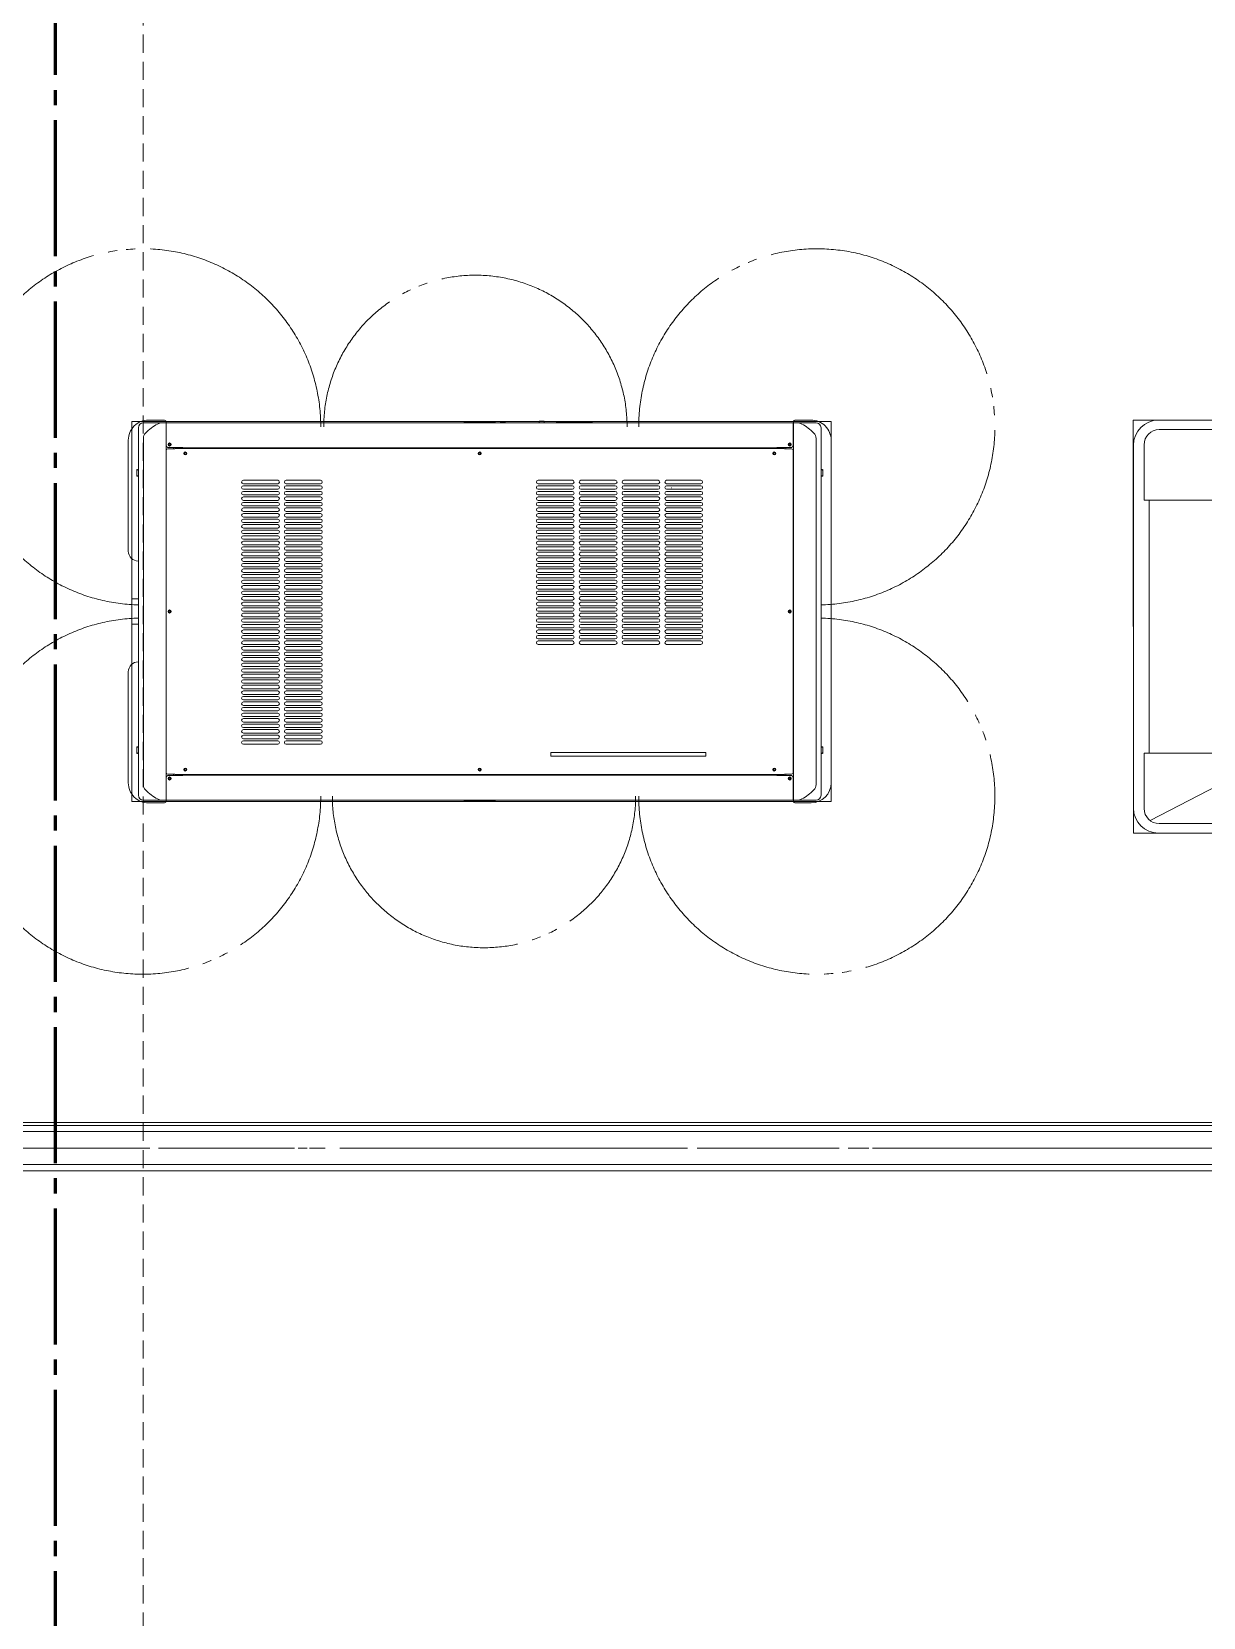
# Model space of a CAD drawing. Units: millimetres at full size, sheet at 1:30. Extents: x -16828 to 149130, y 47892 to 100313.
# Drawn here: x 24139 to 26464, y 51814 to 54962 of the extents above; entities that cross this region are included whole.
import ezdxf

# ---------------------------------------------------------------- set-up
doc = ezdxf.new("R2010")
doc.units = ezdxf.units.MM
doc.header["$LTSCALE"] = 30
for name, pattern in [('CHAIN2', [12, 9, -1, 1, -1]), ('DASHED1', [1.8, 1.2, -0.6]), ('DOUBLE_CHAIN1', [8.8, 5, -1, 0.6, -0.6, 0.6, -1]), ('LONG_DOUBLE_CHAIN', [21.8, 18, -1, 0.6, -0.6, 0.6, -1])]:
    doc.linetypes.add(name, pattern=pattern)
for name, color, linetype, lineweight in [('0-0', 7, 'CHAIN2', 15), ('0-1', 7, 'Continuous', 15), ('2-2_間仕切り芯', 7, 'DOUBLE_CHAIN1', 15), ('2-3_間仕切り', 7, 'Continuous', 15), ('3-0_AIHO08-壁芯', 7, 'CHAIN2', 15), ('3-E_AIHO48-厨房機器既設品', 7, 'Continuous', 15)]:
    doc.layers.add(name, color=color, linetype=linetype, lineweight=lineweight)

msp = doc.modelspace()

# ---------------------------------------------------------------- linework, layer by layer
at = {"layer": '0-0', "color": 1, "lineweight": 60}
msp.add_line((24184.96, 68105.86), (24184.96, 49250.86), dxfattribs=at)
at = {"layer": '0-1', "linetype": 'DASHED1'}
msp.add_line((24359.96, 55225.86), (24359.96, 51225.86), dxfattribs=at)
at = {"layer": '2-2_間仕切り芯'}
msp.add_line((-1120.67, 52745.86), (29227.98, 52745.86), dxfattribs=at)
at = {"layer": '2-3_間仕切り'}
for p, q in [((18554.96, 52790.86), (28214.96, 52790.86)), ((18560.96, 52796.86), (28208.96, 52796.86)), ((18542.46, 52778.36), (28227.46, 52778.36)), ((13539.96, 52713.36), (28292.46, 52713.36)), ((13539.96, 52700.86), (28304.96, 52700.86))]:
    msp.add_line(p, q, dxfattribs=at)
at = {"layer": '3-0_AIHO08-壁芯'}
msp.add_line((28259.96, 52745.86), (-115.04, 52745.86), dxfattribs=at)
at = {"layer": '3-E_AIHO48-厨房機器既設品'}
for p, q in [((24405.28, 54185.36), (24360.28, 54185.36)), ((24370.28, 54190.86), (24400.77, 54190.86)), ((24404.48, 54189.4), (24403.54, 54190.02)), ((24405.28, 54187.9), (24405.28, 54185.36)), ((25145.78, 54187.86), (24405.28, 54187.86)), ((24405.28, 54185.36), (24405.28, 53436.36)), ((24405.78, 54184.86), (24405.28, 54184.86)), ((24405.28, 54184.36), (24405.78, 54184.36)), ((24405.78, 54139.56), (24405.78, 54185.36)), ((25649.78, 54185.36), (24405.78, 54185.36)), ((25052.78, 54186.86), (25002.78, 54186.86)), ((25049.48, 54186.36), (25040.08, 54186.36)), ((25040.08, 54185.36), (25040.08, 54186.36)), ((25049.48, 54185.36), (25049.48, 54186.36)), ((25078.48, 54186.36), (25069.08, 54186.36)), ((25069.08, 54185.36), (25069.08, 54186.36)), ((25078.48, 54185.36), (25078.48, 54186.36)), ((25155.78, 54188.36), (25145.78, 54188.36)), ((25145.78, 54185.36), (25145.78, 54188.36)), ((25155.78, 54185.36), (25155.78, 54188.36)), ((25650.28, 54187.86), (25155.78, 54187.86)), ((25251.28, 54186.36), (25180.28, 54186.36)), ((25180.28, 54186.36), (25180.28, 54185.36)), ((25251.28, 54186.36), (25251.28, 54185.36)), ((25649.78, 54139.56), (25649.78, 54185.36)), ((25649.78, 54184.86), (25650.28, 54184.86)), ((25649.78, 54184.36), (25650.28, 54184.36)), ((25650.28, 54185.36), (25650.28, 54187.9)), ((25650.28, 53436.36), (25650.28, 54185.36)), ((25695.28, 54185.36), (25650.28, 54185.36)), ((25652.02, 54190.02), (25651.08, 54189.4)), ((25685.28, 54190.86), (25654.8, 54190.86)), ((25705.28, 53446.36), (25705.28, 54175.36)), ((26358.16, 53396.07), (27852.41, 54165.65)), ((27835.28, 54190.86), (26375.28, 54190.86)), ((27834.13, 54171.86), (26376.43, 54171.86)), ((24330.28, 53930.86), (24330.28, 54150.86)), ((24360.28, 53467.22), (24360.28, 54154.5)), ((24408.78, 54136.56), (24438.28, 54136.56)), ((24420.28, 54136.56), (24420.28, 54133.76)), ((25632.78, 54134.36), (24422.78, 54134.36)), ((24422.78, 54134.36), (24422.78, 54133.76)), ((24438.28, 54134.36), (24438.28, 54136.56)), ((25617.28, 54135.76), (24438.28, 54135.76)), ((25646.78, 54136.56), (25617.28, 54136.56)), ((25617.28, 54134.36), (25617.28, 54136.56)), ((25632.78, 54134.36), (25632.78, 54133.76)), ((25635.28, 54133.76), (25635.28, 54136.56)), ((25695.28, 54154.5), (25695.28, 53467.22)), ((25725.28, 54150.86), (25725.28, 53470.86)), ((26325.28, 54140.86), (26325.28, 53420.86)), ((26346.43, 54141.86), (26346.43, 54031.86)), ((24405.28, 54119.61), (24405.78, 54119.61)), ((24405.78, 53490.96), (24405.78, 54130.76)), ((24408.78, 54133.76), (24422.78, 54133.76)), ((25646.78, 54133.76), (25632.78, 54133.76)), ((25649.78, 53490.96), (25649.78, 54130.76)), ((25650.28, 54119.61), (25649.78, 54119.61)), ((24350.28, 54093.67), (24347.08, 54092.81)), ((24347.08, 54079.31), (24347.08, 54092.81)), ((24350.28, 54092.17), (24347.08, 54090.83)), ((24350.28, 54079.95), (24347.08, 54081.29)), ((24347.08, 54079.31), (24350.28, 54078.45)), ((24405.28, 54099.61), (24405.78, 54099.61)), ((24626.78, 54071.36), (24558.78, 54071.36)), ((24711.78, 54071.36), (24643.78, 54071.36)), ((25211.78, 54071.36), (25143.78, 54071.36)), ((25296.78, 54071.36), (25228.78, 54071.36)), ((25381.78, 54071.36), (25313.78, 54071.36)), ((25466.78, 54071.36), (25398.78, 54071.36)), ((25650.28, 54099.61), (25649.78, 54099.61)), ((25708.48, 54092.81), (25705.28, 54093.67)), ((25705.28, 54092.17), (25708.48, 54090.83)), ((25705.28, 54079.95), (25708.48, 54081.29)), ((25705.28, 54078.45), (25708.48, 54079.31)), ((25708.48, 54092.81), (25708.48, 54079.31)), ((24558.78, 54064.36), (24626.78, 54064.36)), ((24626.78, 54060.36), (24558.78, 54060.36)), ((24558.78, 54053.36), (24626.78, 54053.36)), ((24626.78, 54049.36), (24558.78, 54049.36)), ((24558.78, 54042.36), (24626.78, 54042.36)), ((24643.78, 54064.36), (24711.78, 54064.36)), ((24711.78, 54060.36), (24643.78, 54060.36)), ((24643.78, 54053.36), (24711.78, 54053.36)), ((24711.78, 54049.36), (24643.78, 54049.36)), ((24643.78, 54042.36), (24711.78, 54042.36)), ((25143.78, 54064.36), (25211.78, 54064.36)), ((25211.78, 54060.36), (25143.78, 54060.36)), ((25143.78, 54053.36), (25211.78, 54053.36)), ((25211.78, 54049.36), (25143.78, 54049.36)), ((25143.78, 54042.36), (25211.78, 54042.36)), ((25228.78, 54064.36), (25296.78, 54064.36)), ((25296.78, 54060.36), (25228.78, 54060.36)), ((25228.78, 54053.36), (25296.78, 54053.36)), ((25296.78, 54049.36), (25228.78, 54049.36)), ((25228.78, 54042.36), (25296.78, 54042.36)), ((25313.78, 54064.36), (25381.78, 54064.36)), ((25381.78, 54060.36), (25313.78, 54060.36)), ((25313.78, 54053.36), (25381.78, 54053.36)), ((25381.78, 54049.36), (25313.78, 54049.36)), ((25313.78, 54042.36), (25381.78, 54042.36)), ((25398.78, 54064.36), (25466.78, 54064.36)), ((25466.78, 54060.36), (25398.78, 54060.36)), ((25398.78, 54053.36), (25466.78, 54053.36)), ((25466.78, 54049.36), (25398.78, 54049.36)), ((25398.78, 54042.36), (25466.78, 54042.36)), ((25408.78, 54056.26), (25408.68, 54056.26)), ((24626.78, 54038.36), (24558.78, 54038.36)), ((24558.78, 54031.36), (24626.78, 54031.36)), ((24626.78, 54027.36), (24558.78, 54027.36)), ((24558.78, 54020.36), (24626.78, 54020.36)), ((24626.78, 54016.36), (24558.78, 54016.36)), ((24558.78, 54009.36), (24626.78, 54009.36)), ((24711.78, 54038.36), (24643.78, 54038.36)), ((24643.78, 54031.36), (24711.78, 54031.36)), ((24711.78, 54027.36), (24643.78, 54027.36)), ((24643.78, 54020.36), (24711.78, 54020.36)), ((24711.78, 54016.36), (24643.78, 54016.36)), ((24643.78, 54009.36), (24711.78, 54009.36)), ((25211.78, 54038.36), (25143.78, 54038.36)), ((25143.78, 54031.36), (25211.78, 54031.36)), ((25211.78, 54027.36), (25143.78, 54027.36)), ((25143.78, 54020.36), (25211.78, 54020.36)), ((25211.78, 54016.36), (25143.78, 54016.36)), ((25143.78, 54009.36), (25211.78, 54009.36)), ((25296.78, 54038.36), (25228.78, 54038.36)), ((25228.78, 54031.36), (25296.78, 54031.36)), ((25296.78, 54027.36), (25228.78, 54027.36)), ((25228.78, 54020.36), (25296.78, 54020.36)), ((25296.78, 54016.36), (25228.78, 54016.36)), ((25228.78, 54009.36), (25296.78, 54009.36)), ((25381.78, 54038.36), (25313.78, 54038.36)), ((25313.78, 54031.36), (25381.78, 54031.36)), ((25381.78, 54027.36), (25313.78, 54027.36)), ((25313.78, 54020.36), (25381.78, 54020.36)), ((25381.78, 54016.36), (25313.78, 54016.36)), ((25313.78, 54009.36), (25381.78, 54009.36)), ((25466.78, 54038.36), (25398.78, 54038.36)), ((25398.78, 54031.36), (25466.78, 54031.36)), ((25466.78, 54027.36), (25398.78, 54027.36)), ((25398.78, 54020.36), (25466.78, 54020.36)), ((25466.78, 54016.36), (25398.78, 54016.36)), ((25398.78, 54009.36), (25466.78, 54009.36)), ((27864.13, 54031.86), (26346.43, 54031.86)), ((26356.43, 54031.86), (26356.43, 53529.86)), ((24626.78, 54005.36), (24558.78, 54005.36)), ((24558.78, 53998.36), (24626.78, 53998.36)), ((24626.78, 53994.36), (24558.78, 53994.36)), ((24558.78, 53987.36), (24626.78, 53987.36)), ((24626.78, 53983.36), (24558.78, 53983.36)), ((24711.78, 54005.36), (24643.78, 54005.36)), ((24643.78, 53998.36), (24711.78, 53998.36)), ((24711.78, 53994.36), (24643.78, 53994.36)), ((24643.78, 53987.36), (24711.78, 53987.36)), ((24711.78, 53983.36), (24643.78, 53983.36)), ((25211.78, 54005.36), (25143.78, 54005.36)), ((25143.78, 53998.36), (25211.78, 53998.36)), ((25211.78, 53994.36), (25143.78, 53994.36)), ((25143.78, 53987.36), (25211.78, 53987.36)), ((25211.78, 53983.36), (25143.78, 53983.36)), ((25296.78, 54005.36), (25228.78, 54005.36)), ((25228.78, 53998.36), (25296.78, 53998.36)), ((25296.78, 53994.36), (25228.78, 53994.36)), ((25228.78, 53987.36), (25296.78, 53987.36)), ((25296.78, 53983.36), (25228.78, 53983.36)), ((25381.78, 54005.36), (25313.78, 54005.36)), ((25313.78, 53998.36), (25381.78, 53998.36)), ((25381.78, 53994.36), (25313.78, 53994.36)), ((25313.78, 53987.36), (25381.78, 53987.36)), ((25381.78, 53983.36), (25313.78, 53983.36)), ((25466.78, 54005.36), (25398.78, 54005.36)), ((25398.78, 53998.36), (25466.78, 53998.36)), ((25466.78, 53994.36), (25398.78, 53994.36)), ((25398.78, 53987.36), (25466.78, 53987.36)), ((25466.78, 53983.36), (25398.78, 53983.36)), ((24558.78, 53976.36), (24626.78, 53976.36)), ((24626.78, 53972.36), (24558.78, 53972.36)), ((24558.78, 53965.36), (24626.78, 53965.36)), ((24626.78, 53961.36), (24558.78, 53961.36)), ((24558.78, 53954.36), (24626.78, 53954.36)), ((24626.78, 53950.36), (24558.78, 53950.36)), ((24643.78, 53976.36), (24711.78, 53976.36)), ((24711.78, 53972.36), (24643.78, 53972.36)), ((24643.78, 53965.36), (24711.78, 53965.36)), ((24711.78, 53961.36), (24643.78, 53961.36)), ((24643.78, 53954.36), (24711.78, 53954.36)), ((24711.78, 53950.36), (24643.78, 53950.36)), ((25143.78, 53976.36), (25211.78, 53976.36)), ((25211.78, 53972.36), (25143.78, 53972.36)), ((25143.78, 53965.36), (25211.78, 53965.36)), ((25211.78, 53961.36), (25143.78, 53961.36)), ((25143.78, 53954.36), (25211.78, 53954.36)), ((25211.78, 53950.36), (25143.78, 53950.36)), ((25228.78, 53976.36), (25296.78, 53976.36)), ((25296.78, 53972.36), (25228.78, 53972.36)), ((25228.78, 53965.36), (25296.78, 53965.36)), ((25296.78, 53961.36), (25228.78, 53961.36)), ((25228.78, 53954.36), (25296.78, 53954.36)), ((25296.78, 53950.36), (25228.78, 53950.36)), ((25313.78, 53976.36), (25381.78, 53976.36)), ((25381.78, 53972.36), (25313.78, 53972.36)), ((25313.78, 53965.36), (25381.78, 53965.36)), ((25381.78, 53961.36), (25313.78, 53961.36)), ((25313.78, 53954.36), (25381.78, 53954.36)), ((25381.78, 53950.36), (25313.78, 53950.36)), ((25398.78, 53976.36), (25466.78, 53976.36)), ((25466.78, 53972.36), (25398.78, 53972.36)), ((25398.78, 53965.36), (25466.78, 53965.36)), ((25466.78, 53961.36), (25398.78, 53961.36)), ((25398.78, 53954.36), (25466.78, 53954.36)), ((25466.78, 53950.36), (25398.78, 53950.36)), ((24558.78, 53943.36), (24626.78, 53943.36)), ((24626.78, 53939.36), (24558.78, 53939.36)), ((24558.78, 53932.36), (24626.78, 53932.36)), ((24626.78, 53928.36), (24558.78, 53928.36)), ((24558.78, 53921.36), (24626.78, 53921.36)), ((24626.78, 53917.36), (24558.78, 53917.36)), ((24643.78, 53943.36), (24711.78, 53943.36)), ((24711.78, 53939.36), (24643.78, 53939.36)), ((24643.78, 53932.36), (24711.78, 53932.36)), ((24711.78, 53928.36), (24643.78, 53928.36)), ((24643.78, 53921.36), (24711.78, 53921.36)), ((24711.78, 53917.36), (24643.78, 53917.36)), ((25143.78, 53943.36), (25211.78, 53943.36)), ((25211.78, 53939.36), (25143.78, 53939.36)), ((25143.78, 53932.36), (25211.78, 53932.36)), ((25211.78, 53928.36), (25143.78, 53928.36)), ((25143.78, 53921.36), (25211.78, 53921.36)), ((25211.78, 53917.36), (25143.78, 53917.36)), ((25228.78, 53943.36), (25296.78, 53943.36)), ((25296.78, 53939.36), (25228.78, 53939.36)), ((25228.78, 53932.36), (25296.78, 53932.36)), ((25296.78, 53928.36), (25228.78, 53928.36)), ((25228.78, 53921.36), (25296.78, 53921.36)), ((25296.78, 53917.36), (25228.78, 53917.36)), ((25313.78, 53943.36), (25381.78, 53943.36)), ((25381.78, 53939.36), (25313.78, 53939.36)), ((25313.78, 53932.36), (25381.78, 53932.36)), ((25381.78, 53928.36), (25313.78, 53928.36)), ((25313.78, 53921.36), (25381.78, 53921.36)), ((25381.78, 53917.36), (25313.78, 53917.36)), ((25398.78, 53943.36), (25466.78, 53943.36)), ((25466.78, 53939.36), (25398.78, 53939.36)), ((25398.78, 53932.36), (25466.78, 53932.36)), ((25466.78, 53928.36), (25398.78, 53928.36)), ((25398.78, 53921.36), (25466.78, 53921.36)), ((25466.78, 53917.36), (25398.78, 53917.36)), ((24558.78, 53910.36), (24626.78, 53910.36)), ((24626.78, 53906.36), (24558.78, 53906.36)), ((24558.78, 53899.36), (24626.78, 53899.36)), ((24626.78, 53895.36), (24558.78, 53895.36)), ((24558.78, 53888.36), (24626.78, 53888.36)), ((24626.78, 53884.36), (24558.78, 53884.36)), ((24643.78, 53910.36), (24711.78, 53910.36)), ((24711.78, 53906.36), (24643.78, 53906.36)), ((24643.78, 53899.36), (24711.78, 53899.36)), ((24711.78, 53895.36), (24643.78, 53895.36)), ((24643.78, 53888.36), (24711.78, 53888.36)), ((24711.78, 53884.36), (24643.78, 53884.36)), ((25143.78, 53910.36), (25211.78, 53910.36)), ((25211.78, 53906.36), (25143.78, 53906.36)), ((25143.78, 53899.36), (25211.78, 53899.36)), ((25211.78, 53895.36), (25143.78, 53895.36)), ((25143.78, 53888.36), (25211.78, 53888.36)), ((25211.78, 53884.36), (25143.78, 53884.36)), ((25228.78, 53910.36), (25296.78, 53910.36)), ((25296.78, 53906.36), (25228.78, 53906.36)), ((25228.78, 53899.36), (25296.78, 53899.36)), ((25296.78, 53895.36), (25228.78, 53895.36)), ((25228.78, 53888.36), (25296.78, 53888.36)), ((25296.78, 53884.36), (25228.78, 53884.36)), ((25313.78, 53910.36), (25381.78, 53910.36)), ((25381.78, 53906.36), (25313.78, 53906.36)), ((25313.78, 53899.36), (25381.78, 53899.36)), ((25381.78, 53895.36), (25313.78, 53895.36)), ((25313.78, 53888.36), (25381.78, 53888.36)), ((25381.78, 53884.36), (25313.78, 53884.36)), ((25398.78, 53910.36), (25466.78, 53910.36)), ((25466.78, 53906.36), (25398.78, 53906.36)), ((25398.78, 53899.36), (25466.78, 53899.36)), ((25466.78, 53895.36), (25398.78, 53895.36)), ((25398.78, 53888.36), (25466.78, 53888.36)), ((25466.78, 53884.36), (25398.78, 53884.36)), ((24558.78, 53877.36), (24626.78, 53877.36)), ((24626.78, 53873.36), (24558.78, 53873.36)), ((24558.78, 53866.36), (24626.78, 53866.36)), ((24626.78, 53862.36), (24558.78, 53862.36)), ((24558.78, 53855.36), (24626.78, 53855.36)), ((24626.78, 53851.36), (24558.78, 53851.36)), ((24643.78, 53877.36), (24711.78, 53877.36)), ((24711.78, 53873.36), (24643.78, 53873.36)), ((24643.78, 53866.36), (24711.78, 53866.36)), ((24711.78, 53862.36), (24643.78, 53862.36)), ((24643.78, 53855.36), (24711.78, 53855.36)), ((24711.78, 53851.36), (24643.78, 53851.36)), ((25143.78, 53877.36), (25211.78, 53877.36)), ((25211.78, 53873.36), (25143.78, 53873.36)), ((25143.78, 53866.36), (25211.78, 53866.36)), ((25211.78, 53862.36), (25143.78, 53862.36)), ((25143.78, 53855.36), (25211.78, 53855.36)), ((25211.78, 53851.36), (25143.78, 53851.36)), ((25228.78, 53877.36), (25296.78, 53877.36)), ((25296.78, 53873.36), (25228.78, 53873.36)), ((25228.78, 53866.36), (25296.78, 53866.36)), ((25296.78, 53862.36), (25228.78, 53862.36)), ((25228.78, 53855.36), (25296.78, 53855.36)), ((25296.78, 53851.36), (25228.78, 53851.36)), ((25313.78, 53877.36), (25381.78, 53877.36)), ((25381.78, 53873.36), (25313.78, 53873.36)), ((25313.78, 53866.36), (25381.78, 53866.36)), ((25381.78, 53862.36), (25313.78, 53862.36)), ((25313.78, 53855.36), (25381.78, 53855.36)), ((25381.78, 53851.36), (25313.78, 53851.36)), ((25398.78, 53877.36), (25466.78, 53877.36)), ((25466.78, 53873.36), (25398.78, 53873.36)), ((25398.78, 53866.36), (25466.78, 53866.36)), ((25466.78, 53862.36), (25398.78, 53862.36)), ((25398.78, 53855.36), (25466.78, 53855.36)), ((25466.78, 53851.36), (25398.78, 53851.36)), ((24337.28, 53835.86), (24337.28, 53785.86)), ((24337.28, 53835.86), (24350.28, 53835.86)), ((24558.78, 53844.36), (24626.78, 53844.36)), ((24626.78, 53840.36), (24558.78, 53840.36)), ((24558.78, 53833.36), (24626.78, 53833.36)), ((24626.78, 53829.36), (24558.78, 53829.36)), ((24558.78, 53822.36), (24626.78, 53822.36)), ((24643.78, 53844.36), (24711.78, 53844.36)), ((24711.78, 53840.36), (24643.78, 53840.36)), ((24643.78, 53833.36), (24711.78, 53833.36)), ((24711.78, 53829.36), (24643.78, 53829.36)), ((24643.78, 53822.36), (24711.78, 53822.36)), ((25143.78, 53844.36), (25211.78, 53844.36)), ((25211.78, 53840.36), (25143.78, 53840.36)), ((25143.78, 53833.36), (25211.78, 53833.36)), ((25211.78, 53829.36), (25143.78, 53829.36)), ((25143.78, 53822.36), (25211.78, 53822.36)), ((25228.78, 53844.36), (25296.78, 53844.36)), ((25296.78, 53840.36), (25228.78, 53840.36)), ((25228.78, 53833.36), (25296.78, 53833.36)), ((25296.78, 53829.36), (25228.78, 53829.36)), ((25228.78, 53822.36), (25296.78, 53822.36)), ((25313.78, 53844.36), (25381.78, 53844.36)), ((25381.78, 53840.36), (25313.78, 53840.36)), ((25313.78, 53833.36), (25381.78, 53833.36)), ((25381.78, 53829.36), (25313.78, 53829.36)), ((25313.78, 53822.36), (25381.78, 53822.36)), ((25398.78, 53844.36), (25466.78, 53844.36)), ((25466.78, 53840.36), (25398.78, 53840.36)), ((25398.78, 53833.36), (25466.78, 53833.36)), ((25466.78, 53829.36), (25398.78, 53829.36)), ((25398.78, 53822.36), (25466.78, 53822.36)), ((24626.78, 53818.36), (24558.78, 53818.36)), ((24558.78, 53811.36), (24626.78, 53811.36)), ((24626.78, 53807.36), (24558.78, 53807.36)), ((24558.78, 53800.36), (24626.78, 53800.36)), ((24626.78, 53796.36), (24558.78, 53796.36)), ((24558.78, 53789.36), (24626.78, 53789.36)), ((24711.78, 53818.36), (24643.78, 53818.36)), ((24643.78, 53811.36), (24711.78, 53811.36)), ((24711.78, 53807.36), (24643.78, 53807.36)), ((24643.78, 53800.36), (24711.78, 53800.36)), ((24711.78, 53796.36), (24643.78, 53796.36)), ((24643.78, 53789.36), (24711.78, 53789.36)), ((25211.78, 53818.36), (25143.78, 53818.36)), ((25143.78, 53811.36), (25211.78, 53811.36)), ((25211.78, 53807.36), (25143.78, 53807.36)), ((25143.78, 53800.36), (25211.78, 53800.36)), ((25211.78, 53796.36), (25143.78, 53796.36)), ((25143.78, 53789.36), (25211.78, 53789.36)), ((25296.78, 53818.36), (25228.78, 53818.36)), ((25228.78, 53811.36), (25296.78, 53811.36)), ((25296.78, 53807.36), (25228.78, 53807.36)), ((25228.78, 53800.36), (25296.78, 53800.36)), ((25296.78, 53796.36), (25228.78, 53796.36)), ((25228.78, 53789.36), (25296.78, 53789.36)), ((25381.78, 53818.36), (25313.78, 53818.36)), ((25313.78, 53811.36), (25381.78, 53811.36)), ((25381.78, 53807.36), (25313.78, 53807.36)), ((25313.78, 53800.36), (25381.78, 53800.36)), ((25381.78, 53796.36), (25313.78, 53796.36)), ((25313.78, 53789.36), (25381.78, 53789.36)), ((25466.78, 53818.36), (25398.78, 53818.36)), ((25398.78, 53811.36), (25466.78, 53811.36)), ((25466.78, 53807.36), (25398.78, 53807.36)), ((25398.78, 53800.36), (25466.78, 53800.36)), ((25466.78, 53796.36), (25398.78, 53796.36)), ((25398.78, 53789.36), (25466.78, 53789.36)), ((24337.28, 53785.86), (24350.28, 53785.86)), ((24626.78, 53785.36), (24558.78, 53785.36)), ((24558.78, 53778.36), (24626.78, 53778.36)), ((24626.78, 53774.36), (24558.78, 53774.36)), ((24558.78, 53767.36), (24626.78, 53767.36)), ((24626.78, 53763.36), (24558.78, 53763.36)), ((24558.78, 53756.36), (24626.78, 53756.36)), ((24711.78, 53785.36), (24643.78, 53785.36)), ((24643.78, 53778.36), (24711.78, 53778.36)), ((24711.78, 53774.36), (24643.78, 53774.36)), ((24643.78, 53767.36), (24711.78, 53767.36)), ((24711.78, 53763.36), (24643.78, 53763.36)), ((24643.78, 53756.36), (24711.78, 53756.36)), ((25211.78, 53785.36), (25143.78, 53785.36)), ((25143.78, 53778.36), (25211.78, 53778.36)), ((25211.78, 53774.36), (25143.78, 53774.36)), ((25143.78, 53767.36), (25211.78, 53767.36)), ((25211.78, 53763.36), (25143.78, 53763.36)), ((25143.78, 53756.36), (25211.78, 53756.36)), ((25296.78, 53785.36), (25228.78, 53785.36)), ((25228.78, 53778.36), (25296.78, 53778.36)), ((25296.78, 53774.36), (25228.78, 53774.36)), ((25228.78, 53767.36), (25296.78, 53767.36)), ((25296.78, 53763.36), (25228.78, 53763.36)), ((25228.78, 53756.36), (25296.78, 53756.36)), ((25381.78, 53785.36), (25313.78, 53785.36)), ((25313.78, 53778.36), (25381.78, 53778.36)), ((25381.78, 53774.36), (25313.78, 53774.36)), ((25313.78, 53767.36), (25381.78, 53767.36)), ((25381.78, 53763.36), (25313.78, 53763.36)), ((25313.78, 53756.36), (25381.78, 53756.36)), ((25466.78, 53785.36), (25398.78, 53785.36)), ((25398.78, 53778.36), (25466.78, 53778.36)), ((25466.78, 53774.36), (25398.78, 53774.36)), ((25398.78, 53767.36), (25466.78, 53767.36)), ((25466.78, 53763.36), (25398.78, 53763.36)), ((25398.78, 53756.36), (25466.78, 53756.36)), ((24626.78, 53752.36), (24558.78, 53752.36)), ((24558.78, 53745.36), (24626.78, 53745.36)), ((24626.78, 53741.36), (24558.78, 53741.36)), ((24558.78, 53734.36), (24626.78, 53734.36)), ((24626.78, 53730.36), (24558.78, 53730.36)), ((24711.78, 53752.36), (24643.78, 53752.36)), ((24643.78, 53745.36), (24711.78, 53745.36)), ((24711.78, 53741.36), (24643.78, 53741.36)), ((24643.78, 53734.36), (24711.78, 53734.36)), ((24711.78, 53730.36), (24643.78, 53730.36)), ((25211.78, 53752.36), (25143.78, 53752.36)), ((25143.78, 53745.36), (25211.78, 53745.36)), ((25296.78, 53752.36), (25228.78, 53752.36)), ((25228.78, 53745.36), (25296.78, 53745.36)), ((25381.78, 53752.36), (25313.78, 53752.36)), ((25313.78, 53745.36), (25381.78, 53745.36)), ((25466.78, 53752.36), (25398.78, 53752.36)), ((25398.78, 53745.36), (25466.78, 53745.36)), ((24558.78, 53723.36), (24626.78, 53723.36)), ((24626.78, 53719.36), (24558.78, 53719.36)), ((24558.78, 53712.36), (24626.78, 53712.36)), ((24626.78, 53708.36), (24558.78, 53708.36)), ((24558.78, 53701.36), (24626.78, 53701.36)), ((24626.78, 53697.36), (24558.78, 53697.36)), ((24643.78, 53723.36), (24711.78, 53723.36)), ((24711.78, 53719.36), (24643.78, 53719.36)), ((24643.78, 53712.36), (24711.78, 53712.36)), ((24711.78, 53708.36), (24643.78, 53708.36)), ((24643.78, 53701.36), (24711.78, 53701.36)), ((24711.78, 53697.36), (24643.78, 53697.36)), ((24330.28, 53690.86), (24330.28, 53470.86)), ((24558.78, 53690.36), (24626.78, 53690.36)), ((24626.78, 53686.36), (24558.78, 53686.36)), ((24558.78, 53679.36), (24626.78, 53679.36)), ((24626.78, 53675.36), (24558.78, 53675.36)), ((24558.78, 53668.36), (24626.78, 53668.36)), ((24626.78, 53664.36), (24558.78, 53664.36)), ((24643.78, 53690.36), (24711.78, 53690.36)), ((24711.78, 53686.36), (24643.78, 53686.36)), ((24643.78, 53679.36), (24711.78, 53679.36)), ((24711.78, 53675.36), (24643.78, 53675.36)), ((24643.78, 53668.36), (24711.78, 53668.36)), ((24711.78, 53664.36), (24643.78, 53664.36)), ((24558.78, 53657.36), (24626.78, 53657.36)), ((24626.78, 53653.36), (24558.78, 53653.36)), ((24558.78, 53646.36), (24626.78, 53646.36)), ((24626.78, 53642.36), (24558.78, 53642.36)), ((24558.78, 53635.36), (24626.78, 53635.36)), ((24626.78, 53631.36), (24558.78, 53631.36)), ((24643.78, 53657.36), (24711.78, 53657.36)), ((24711.78, 53653.36), (24643.78, 53653.36)), ((24643.78, 53646.36), (24711.78, 53646.36)), ((24711.78, 53642.36), (24643.78, 53642.36)), ((24643.78, 53635.36), (24711.78, 53635.36)), ((24711.78, 53631.36), (24643.78, 53631.36)), ((24558.78, 53624.36), (24626.78, 53624.36)), ((24626.78, 53620.36), (24558.78, 53620.36)), ((24558.78, 53613.36), (24626.78, 53613.36)), ((24626.78, 53609.36), (24558.78, 53609.36)), ((24558.78, 53602.36), (24626.78, 53602.36)), ((24643.78, 53624.36), (24711.78, 53624.36)), ((24711.78, 53620.36), (24643.78, 53620.36)), ((24643.78, 53613.36), (24711.78, 53613.36)), ((24711.78, 53609.36), (24643.78, 53609.36)), ((24643.78, 53602.36), (24711.78, 53602.36)), ((24626.78, 53598.36), (24558.78, 53598.36)), ((24558.78, 53591.36), (24626.78, 53591.36)), ((24626.78, 53587.36), (24558.78, 53587.36)), ((24558.78, 53580.36), (24626.78, 53580.36)), ((24626.78, 53576.36), (24558.78, 53576.36)), ((24558.78, 53569.36), (24626.78, 53569.36)), ((24711.78, 53598.36), (24643.78, 53598.36)), ((24643.78, 53591.36), (24711.78, 53591.36)), ((24711.78, 53587.36), (24643.78, 53587.36)), ((24643.78, 53580.36), (24711.78, 53580.36)), ((24711.78, 53576.36), (24643.78, 53576.36)), ((24643.78, 53569.36), (24711.78, 53569.36)), ((24350.28, 53543.27), (24347.08, 53542.41)), ((24347.08, 53528.91), (24347.08, 53542.41)), ((24350.28, 53541.77), (24347.08, 53540.43)), ((24626.78, 53565.36), (24558.78, 53565.36)), ((24558.78, 53558.36), (24626.78, 53558.36)), ((24626.78, 53554.36), (24558.78, 53554.36)), ((24558.78, 53547.36), (24626.78, 53547.36)), ((24711.78, 53565.36), (24643.78, 53565.36)), ((24643.78, 53558.36), (24711.78, 53558.36)), ((24711.78, 53554.36), (24643.78, 53554.36)), ((24643.78, 53547.36), (24711.78, 53547.36)), ((25708.48, 53542.41), (25705.28, 53543.27)), ((25705.28, 53541.77), (25708.48, 53540.43)), ((25708.48, 53542.41), (25708.48, 53528.91)), ((24350.28, 53529.55), (24347.08, 53530.89)), ((24347.08, 53528.91), (24350.28, 53528.05)), ((24405.28, 53522.11), (24405.78, 53522.11)), ((25168.78, 53530.86), (25168.78, 53523.86)), ((25476.78, 53530.86), (25168.78, 53530.86)), ((25168.78, 53523.86), (25476.78, 53523.86)), ((25476.78, 53523.86), (25476.78, 53530.86)), ((25650.28, 53522.11), (25649.78, 53522.11)), ((25705.28, 53529.55), (25708.48, 53530.89)), ((25705.28, 53528.05), (25708.48, 53528.91)), ((27864.13, 53529.86), (26346.43, 53529.86)), ((26346.43, 53529.86), (26346.43, 53419.86)), ((24405.28, 53502.11), (24405.78, 53502.11)), ((24405.78, 53482.16), (24405.78, 53436.36)), ((24408.78, 53487.96), (24422.78, 53487.96)), ((24408.78, 53485.16), (24438.28, 53485.16)), ((24420.28, 53487.96), (24420.28, 53485.16)), ((24422.78, 53487.36), (24422.78, 53487.96)), ((25632.78, 53487.36), (24422.78, 53487.36)), ((24438.28, 53487.36), (24438.28, 53485.16)), ((24438.28, 53485.96), (25617.28, 53485.96)), ((25617.28, 53487.36), (25617.28, 53485.16)), ((25646.78, 53485.16), (25617.28, 53485.16)), ((25646.78, 53487.96), (25632.78, 53487.96)), ((25632.78, 53487.36), (25632.78, 53487.96)), ((25635.28, 53485.16), (25635.28, 53487.96)), ((25650.28, 53502.11), (25649.78, 53502.11)), ((25649.78, 53482.16), (25649.78, 53436.36)), ((24405.28, 53436.36), (24360.28, 53436.36)), ((24370.28, 53430.86), (24400.77, 53430.86)), ((24404.48, 53432.33), (24403.54, 53431.7)), ((24405.78, 53437.36), (24405.28, 53437.36)), ((24405.78, 53436.86), (24405.28, 53436.86)), ((24405.28, 53436.36), (24405.28, 53433.82)), ((24405.28, 53433.86), (25650.28, 53433.86)), ((24405.78, 53436.36), (25649.78, 53436.36)), ((25002.78, 53434.86), (25052.78, 53434.86)), ((25649.78, 53437.36), (25650.28, 53437.36)), ((25649.78, 53436.86), (25650.28, 53436.86)), ((25695.28, 53436.36), (25650.28, 53436.36)), ((25650.28, 53436.36), (25650.28, 53433.86)), ((25650.28, 53433.82), (25650.28, 53433.86)), ((25652.02, 53431.7), (25651.08, 53432.33)), ((25685.4, 53430.86), (25654.8, 53430.86)), ((27834.13, 53389.86), (26376.43, 53389.86)), ((27835.28, 53370.86), (26375.28, 53370.86))]:
    msp.add_line(p, q, dxfattribs=at)
for points in [[(24337.28, 54187.87), (25725.28, 54187.85), (25725.28, 53433.85), (24337.28, 53433.87)], [(26324.48, 54190.86), (26325.28, 53370.86), (27885.28, 53370.86), (27884.48, 54190.86)]]:
    msp.add_lwpolyline(points, close=True, dxfattribs=at)
msp.add_lwpolyline([(24350.28, 54175.36), (24350.28, 53910.86), (24350.28, 53835.86), (24350.28, 53785.86), (24350.28, 53710.86), (24350.28, 53446.36)], dxfattribs=at)
for centre, radius in [((24412.28, 54142.36), 3), ((24412.28, 54142.36), 1.6), ((25643.28, 54142.36), 3), ((25643.28, 54142.36), 1.6), ((24443.28, 54124.56), 3), ((24443.28, 54124.56), 1.6), ((25027.78, 54124.56), 3), ((25027.78, 54124.56), 1.6), ((25612.28, 54124.56), 3), ((25612.28, 54124.56), 1.6), ((24412.28, 53810.86), 3), ((24412.28, 53810.86), 1.6), ((25643.28, 53810.86), 3), ((25643.28, 53810.86), 1.6), ((24412.28, 53479.36), 3), ((24412.28, 53479.36), 1.6), ((24443.28, 53497.16), 3), ((24443.28, 53497.16), 1.6), ((25027.78, 53497.16), 3), ((25027.78, 53497.16), 1.6), ((25612.28, 53497.16), 3), ((25612.28, 53497.16), 1.6), ((25643.28, 53479.36), 3), ((25643.28, 53479.36), 1.6)]:
    msp.add_circle(centre, radius, dxfattribs=at)
at = {"layer": '3-E_AIHO48-厨房機器既設品', "linetype": 'LONG_DOUBLE_CHAIN'}
for centre, radius, start, end in [((24358.78, 54177.36), 353.5, 0, 268.62217), ((25696.78, 54177.36), 353.5, 271.37783, 180), ((25019.28, 54177.36), 301, 0, 180), ((24358.78, 53444.36), 353.5, 91.37783, 0), ((25696.78, 53444.36), 353.5, 180, 88.62217), ((25036.28, 53444.36), 301, 180, 0)]:
    msp.add_arc(centre, radius, start, end, dxfattribs=at)
at = {"layer": '3-E_AIHO48-厨房機器既設品'}
for centre, radius, start, end in [((24370.28, 54150.86), 40, 89.99986, 180.00017), ((24360.28, 54175.36), 10, 90, 180), ((24435.86, 54094.88), 100, 118.23261, 135.45343), ((24398.02, 54165.36), 20, 90, 118.23245), ((24400.77, 54185.86), 5, 56.31003, 90), ((24403.48, 54187.9), 1.8, 0.00017, 56.31006), ((25002.78, 54161.86), 25, 90, 109.56084), ((25052.78, 54161.86), 25, 70.43916, 90), ((25652.08, 54187.9), 1.8, 123.69015, 180.00017), ((25654.8, 54185.86), 5, 90.0002, 123.69012), ((25657.55, 54165.36), 20, 61.76739, 90), ((25619.7, 54094.88), 100, 44.54657, 61.76742), ((25685.28, 54150.86), 40, 359.99987, 90.00001), ((25695.28, 54175.36), 10, 0, 90), ((26375.28, 54140.86), 50, 90, 180), ((26376.43, 54141.86), 30, 90, 180), ((24375.28, 54154.5), 15, 135.45343, 180), ((24408.78, 54139.56), 3, 180, 270), ((24412.28, 54142.36), 2, 75, 15), ((25643.28, 54142.36), 2, 75, 15), ((25646.78, 54139.56), 3, 270, 0), ((25680.28, 54154.5), 15, 0, 44.54657), ((24408.78, 54130.76), 3, 90, 180), ((24443.28, 54124.56), 2, 75, 15), ((25027.78, 54124.56), 2, 75, 15), ((25612.28, 54124.56), 2, 75, 15), ((25646.78, 54130.76), 3, 0, 90), ((24558.78, 54067.86), 3.5, 90, 270), ((24626.78, 54067.86), 3.5, 270, 90), ((24643.78, 54067.86), 3.5, 90, 270), ((24711.78, 54067.86), 3.5, 270, 90), ((25143.78, 54067.86), 3.5, 90, 270), ((25211.78, 54067.86), 3.5, 270, 90), ((25228.78, 54067.86), 3.5, 90, 270), ((25296.78, 54067.86), 3.5, 270, 90), ((25313.78, 54067.86), 3.5, 90, 270), ((25381.78, 54067.86), 3.5, 270, 90), ((25398.78, 54067.86), 3.5, 90, 270), ((25466.78, 54067.86), 3.5, 270, 90), ((24558.78, 54056.86), 3.5, 90, 270), ((24558.78, 54045.86), 3.5, 90, 270), ((24626.78, 54056.86), 3.5, 270, 90), ((24626.78, 54045.86), 3.5, 270, 90), ((24643.78, 54056.86), 3.5, 90, 270), ((24643.78, 54045.86), 3.5, 90, 270), ((24711.78, 54056.86), 3.5, 270, 90), ((24711.78, 54045.86), 3.5, 270, 90), ((25143.78, 54056.86), 3.5, 90, 270), ((25143.78, 54045.86), 3.5, 90, 270), ((25211.78, 54056.86), 3.5, 270, 90), ((25211.78, 54045.86), 3.5, 270, 90), ((25228.78, 54056.86), 3.5, 90, 270), ((25228.78, 54045.86), 3.5, 90, 270), ((25296.78, 54056.86), 3.5, 270, 90), ((25296.78, 54045.86), 3.5, 270, 90), ((25313.78, 54056.86), 3.5, 90, 270), ((25313.78, 54045.86), 3.5, 90, 270), ((25381.78, 54056.86), 3.5, 270, 90), ((25381.78, 54045.86), 3.5, 270, 90), ((25398.78, 54056.86), 3.5, 90, 270), ((25398.78, 54045.86), 3.5, 90, 270), ((25466.78, 54056.86), 3.5, 270, 90), ((25466.78, 54045.86), 3.5, 270, 90), ((24558.78, 54034.86), 3.5, 90, 270), ((24558.78, 54023.86), 3.5, 90, 270), ((24558.78, 54012.86), 3.5, 90, 270), ((24626.78, 54034.86), 3.5, 270, 90), ((24626.78, 54023.86), 3.5, 270, 90), ((24626.78, 54012.86), 3.5, 270, 90), ((24643.78, 54034.86), 3.5, 90, 270), ((24643.78, 54023.86), 3.5, 90, 270), ((24643.78, 54012.86), 3.5, 90, 270), ((24711.78, 54034.86), 3.5, 270, 90), ((24711.78, 54023.86), 3.5, 270, 90), ((24711.78, 54012.86), 3.5, 270, 90), ((25143.78, 54034.86), 3.5, 90, 270), ((25143.78, 54023.86), 3.5, 90, 270), ((25143.78, 54012.86), 3.5, 90, 270), ((25211.78, 54034.86), 3.5, 270, 90), ((25211.78, 54023.86), 3.5, 270, 90), ((25211.78, 54012.86), 3.5, 270, 90), ((25228.78, 54034.86), 3.5, 90, 270), ((25228.78, 54023.86), 3.5, 90, 270), ((25228.78, 54012.86), 3.5, 90, 270), ((25296.78, 54034.86), 3.5, 270, 90), ((25296.78, 54023.86), 3.5, 270, 90), ((25296.78, 54012.86), 3.5, 270, 90), ((25313.78, 54034.86), 3.5, 90, 270), ((25313.78, 54023.86), 3.5, 90, 270), ((25313.78, 54012.86), 3.5, 90, 270), ((25381.78, 54034.86), 3.5, 270, 90), ((25381.78, 54023.86), 3.5, 270, 90), ((25381.78, 54012.86), 3.5, 270, 90), ((25398.78, 54034.86), 3.5, 90, 270), ((25398.78, 54023.86), 3.5, 90, 270), ((25398.78, 54012.86), 3.5, 90, 270), ((25466.78, 54034.86), 3.5, 270, 90), ((25466.78, 54023.86), 3.5, 270, 90), ((25466.78, 54012.86), 3.5, 270, 90), ((24558.78, 54001.86), 3.5, 90, 270), ((24558.78, 53990.86), 3.5, 90, 270), ((24558.78, 53979.86), 3.5, 90, 270), ((24626.78, 54001.86), 3.5, 270, 90), ((24626.78, 53990.86), 3.5, 270, 90), ((24626.78, 53979.86), 3.5, 270, 90), ((24643.78, 54001.86), 3.5, 90, 270), ((24643.78, 53990.86), 3.5, 90, 270), ((24643.78, 53979.86), 3.5, 90, 270), ((24711.78, 54001.86), 3.5, 270, 90), ((24711.78, 53990.86), 3.5, 270, 90), ((24711.78, 53979.86), 3.5, 270, 90), ((25143.78, 54001.86), 3.5, 90, 270), ((25143.78, 53990.86), 3.5, 90, 270), ((25143.78, 53979.86), 3.5, 90, 270), ((25211.78, 54001.86), 3.5, 270, 90), ((25211.78, 53990.86), 3.5, 270, 90), ((25211.78, 53979.86), 3.5, 270, 90), ((25228.78, 54001.86), 3.5, 90, 270), ((25228.78, 53990.86), 3.5, 90, 270), ((25228.78, 53979.86), 3.5, 90, 270), ((25296.78, 54001.86), 3.5, 270, 90), ((25296.78, 53990.86), 3.5, 270, 90), ((25296.78, 53979.86), 3.5, 270, 90), ((25313.78, 54001.86), 3.5, 90, 270), ((25313.78, 53990.86), 3.5, 90, 270), ((25313.78, 53979.86), 3.5, 90, 270), ((25381.78, 54001.86), 3.5, 270, 90), ((25381.78, 53990.86), 3.5, 270, 90), ((25381.78, 53979.86), 3.5, 270, 90), ((25398.78, 54001.86), 3.5, 90, 270), ((25398.78, 53990.86), 3.5, 90, 270), ((25398.78, 53979.86), 3.5, 90, 270), ((25466.78, 54001.86), 3.5, 270, 90), ((25466.78, 53990.86), 3.5, 270, 90), ((25466.78, 53979.86), 3.5, 270, 90), ((24558.78, 53968.86), 3.5, 90, 270), ((24558.78, 53957.86), 3.5, 90, 270), ((24558.78, 53946.86), 3.5, 90, 270), ((24626.78, 53968.86), 3.5, 270, 90), ((24626.78, 53957.86), 3.5, 270, 90), ((24626.78, 53946.86), 3.5, 270, 90), ((24643.78, 53968.86), 3.5, 90, 270), ((24643.78, 53957.86), 3.5, 90, 270), ((24643.78, 53946.86), 3.5, 90, 270), ((24711.78, 53968.86), 3.5, 270, 90), ((24711.78, 53957.86), 3.5, 270, 90), ((24711.78, 53946.86), 3.5, 270, 90), ((25143.78, 53968.86), 3.5, 90, 270), ((25143.78, 53957.86), 3.5, 90, 270), ((25143.78, 53946.86), 3.5, 90, 270), ((25211.78, 53968.86), 3.5, 270, 90), ((25211.78, 53957.86), 3.5, 270, 90), ((25211.78, 53946.86), 3.5, 270, 90), ((25228.78, 53968.86), 3.5, 90, 270), ((25228.78, 53957.86), 3.5, 90, 270), ((25228.78, 53946.86), 3.5, 90, 270), ((25296.78, 53968.86), 3.5, 270, 90), ((25296.78, 53957.86), 3.5, 270, 90), ((25296.78, 53946.86), 3.5, 270, 90), ((25313.78, 53968.86), 3.5, 90, 270), ((25313.78, 53957.86), 3.5, 90, 270), ((25313.78, 53946.86), 3.5, 90, 270), ((25381.78, 53968.86), 3.5, 270, 90), ((25381.78, 53957.86), 3.5, 270, 90), ((25381.78, 53946.86), 3.5, 270, 90), ((25398.78, 53968.86), 3.5, 90, 270), ((25398.78, 53957.86), 3.5, 90, 270), ((25398.78, 53946.86), 3.5, 90, 270), ((25466.78, 53968.86), 3.5, 270, 90), ((25466.78, 53957.86), 3.5, 270, 90), ((25466.78, 53946.86), 3.5, 270, 90), ((24350.28, 53930.86), 20, 180, 270), ((24558.78, 53935.86), 3.5, 90, 270), ((24558.78, 53924.86), 3.5, 90, 270), ((24558.78, 53913.86), 3.5, 90, 270), ((24626.78, 53935.86), 3.5, 270, 90), ((24626.78, 53924.86), 3.5, 270, 90), ((24626.78, 53913.86), 3.5, 270, 90), ((24643.78, 53935.86), 3.5, 90, 270), ((24643.78, 53924.86), 3.5, 90, 270), ((24643.78, 53913.86), 3.5, 90, 270), ((24711.78, 53935.86), 3.5, 270, 90), ((24711.78, 53924.86), 3.5, 270, 90), ((24711.78, 53913.86), 3.5, 270, 90), ((25143.78, 53935.86), 3.5, 90, 270), ((25143.78, 53924.86), 3.5, 90, 270), ((25143.78, 53913.86), 3.5, 90, 270), ((25211.78, 53935.86), 3.5, 270, 90), ((25211.78, 53924.86), 3.5, 270, 90), ((25211.78, 53913.86), 3.5, 270, 90), ((25228.78, 53935.86), 3.5, 90, 270), ((25228.78, 53924.86), 3.5, 90, 270), ((25228.78, 53913.86), 3.5, 90, 270), ((25296.78, 53935.86), 3.5, 270, 90), ((25296.78, 53924.86), 3.5, 270, 90), ((25296.78, 53913.86), 3.5, 270, 90), ((25313.78, 53935.86), 3.5, 90, 270), ((25313.78, 53924.86), 3.5, 90, 270), ((25313.78, 53913.86), 3.5, 90, 270), ((25381.78, 53935.86), 3.5, 270, 90), ((25381.78, 53924.86), 3.5, 270, 90), ((25381.78, 53913.86), 3.5, 270, 90), ((25398.78, 53935.86), 3.5, 90, 270), ((25398.78, 53924.86), 3.5, 90, 270), ((25398.78, 53913.86), 3.5, 90, 270), ((25466.78, 53935.86), 3.5, 270, 90), ((25466.78, 53924.86), 3.5, 270, 90), ((25466.78, 53913.86), 3.5, 270, 90), ((24558.78, 53902.86), 3.5, 90, 270), ((24558.78, 53891.86), 3.5, 90, 270), ((24558.78, 53880.86), 3.5, 90, 270), ((24626.78, 53902.86), 3.5, 270, 90), ((24626.78, 53891.86), 3.5, 270, 90), ((24626.78, 53880.86), 3.5, 270, 90), ((24643.78, 53902.86), 3.5, 90, 270), ((24643.78, 53891.86), 3.5, 90, 270), ((24643.78, 53880.86), 3.5, 90, 270), ((24711.78, 53902.86), 3.5, 270, 90), ((24711.78, 53891.86), 3.5, 270, 90), ((24711.78, 53880.86), 3.5, 270, 90), ((25143.78, 53902.86), 3.5, 90, 270), ((25143.78, 53891.86), 3.5, 90, 270), ((25143.78, 53880.86), 3.5, 90, 270), ((25211.78, 53902.86), 3.5, 270, 90), ((25211.78, 53891.86), 3.5, 270, 90), ((25211.78, 53880.86), 3.5, 270, 90), ((25228.78, 53902.86), 3.5, 90, 270), ((25228.78, 53891.86), 3.5, 90, 270), ((25228.78, 53880.86), 3.5, 90, 270), ((25296.78, 53902.86), 3.5, 270, 90), ((25296.78, 53891.86), 3.5, 270, 90), ((25296.78, 53880.86), 3.5, 270, 90), ((25313.78, 53902.86), 3.5, 90, 270), ((25313.78, 53891.86), 3.5, 90, 270), ((25313.78, 53880.86), 3.5, 90, 270), ((25381.78, 53902.86), 3.5, 270, 90), ((25381.78, 53891.86), 3.5, 270, 90), ((25381.78, 53880.86), 3.5, 270, 90), ((25398.78, 53902.86), 3.5, 90, 270), ((25398.78, 53891.86), 3.5, 90, 270), ((25398.78, 53880.86), 3.5, 90, 270), ((25466.78, 53902.86), 3.5, 270, 90), ((25466.78, 53891.86), 3.5, 270, 90), ((25466.78, 53880.86), 3.5, 270, 90), ((24558.78, 53869.86), 3.5, 90, 270), ((24558.78, 53858.86), 3.5, 90, 270), ((24558.78, 53847.86), 3.5, 90, 270), ((24626.78, 53869.86), 3.5, 270, 90), ((24626.78, 53858.86), 3.5, 270, 90), ((24626.78, 53847.86), 3.5, 270, 90), ((24643.78, 53869.86), 3.5, 90, 270), ((24643.78, 53858.86), 3.5, 90, 270), ((24643.78, 53847.86), 3.5, 90, 270), ((24711.78, 53869.86), 3.5, 270, 90), ((24711.78, 53858.86), 3.5, 270, 90), ((24711.78, 53847.86), 3.5, 270, 90), ((25143.78, 53869.86), 3.5, 90, 270), ((25143.78, 53858.86), 3.5, 90, 270), ((25143.78, 53847.86), 3.5, 90, 270), ((25211.78, 53869.86), 3.5, 270, 90), ((25211.78, 53858.86), 3.5, 270, 90), ((25211.78, 53847.86), 3.5, 270, 90), ((25228.78, 53869.86), 3.5, 90, 270), ((25228.78, 53858.86), 3.5, 90, 270), ((25228.78, 53847.86), 3.5, 90, 270), ((25296.78, 53869.86), 3.5, 270, 90), ((25296.78, 53858.86), 3.5, 270, 90), ((25296.78, 53847.86), 3.5, 270, 90), ((25313.78, 53869.86), 3.5, 90, 270), ((25313.78, 53858.86), 3.5, 90, 270), ((25313.78, 53847.86), 3.5, 90, 270), ((25381.78, 53869.86), 3.5, 270, 90), ((25381.78, 53858.86), 3.5, 270, 90), ((25381.78, 53847.86), 3.5, 270, 90), ((25398.78, 53869.86), 3.5, 90, 270), ((25398.78, 53858.86), 3.5, 90, 270), ((25398.78, 53847.86), 3.5, 90, 270), ((25466.78, 53869.86), 3.5, 270, 90), ((25466.78, 53858.86), 3.5, 270, 90), ((25466.78, 53847.86), 3.5, 270, 90), ((24558.78, 53836.86), 3.5, 90, 270), ((24558.78, 53825.86), 3.5, 90, 270), ((24626.78, 53836.86), 3.5, 270, 90), ((24626.78, 53825.86), 3.5, 270, 90), ((24643.78, 53836.86), 3.5, 90, 270), ((24643.78, 53825.86), 3.5, 90, 270), ((24711.78, 53836.86), 3.5, 270, 90), ((24711.78, 53825.86), 3.5, 270, 90), ((25143.78, 53836.86), 3.5, 90, 270), ((25143.78, 53825.86), 3.5, 90, 270), ((25211.78, 53836.86), 3.5, 270, 90), ((25211.78, 53825.86), 3.5, 270, 90), ((25228.78, 53836.86), 3.5, 90, 270), ((25228.78, 53825.86), 3.5, 90, 270), ((25296.78, 53836.86), 3.5, 270, 90), ((25296.78, 53825.86), 3.5, 270, 90), ((25313.78, 53836.86), 3.5, 90, 270), ((25313.78, 53825.86), 3.5, 90, 270), ((25381.78, 53836.86), 3.5, 270, 90), ((25381.78, 53825.86), 3.5, 270, 90), ((25398.78, 53836.86), 3.5, 90, 270), ((25398.78, 53825.86), 3.5, 90, 270), ((25466.78, 53836.86), 3.5, 270, 90), ((25466.78, 53825.86), 3.5, 270, 90), ((24412.28, 53810.86), 2, 75, 15), ((24558.78, 53814.86), 3.5, 90, 270), ((24558.78, 53803.86), 3.5, 90, 270), ((24558.78, 53792.86), 3.5, 90, 270), ((24626.78, 53814.86), 3.5, 270, 90), ((24626.78, 53803.86), 3.5, 270, 90), ((24626.78, 53792.86), 3.5, 270, 90), ((24643.78, 53814.86), 3.5, 90, 270), ((24643.78, 53803.86), 3.5, 90, 270), ((24643.78, 53792.86), 3.5, 90, 270), ((24711.78, 53814.86), 3.5, 270, 90), ((24711.78, 53803.86), 3.5, 270, 90), ((24711.78, 53792.86), 3.5, 270, 90), ((25143.78, 53814.86), 3.5, 90, 270), ((25143.78, 53803.86), 3.5, 90, 270), ((25143.78, 53792.86), 3.5, 90, 270), ((25211.78, 53814.86), 3.5, 270, 90), ((25211.78, 53803.86), 3.5, 270, 90), ((25211.78, 53792.86), 3.5, 270, 90), ((25228.78, 53814.86), 3.5, 90, 270), ((25228.78, 53803.86), 3.5, 90, 270), ((25228.78, 53792.86), 3.5, 90, 270), ((25296.78, 53814.86), 3.5, 270, 90), ((25296.78, 53803.86), 3.5, 270, 90), ((25296.78, 53792.86), 3.5, 270, 90), ((25313.78, 53814.86), 3.5, 90, 270), ((25313.78, 53803.86), 3.5, 90, 270), ((25313.78, 53792.86), 3.5, 90, 270), ((25381.78, 53814.86), 3.5, 270, 90), ((25381.78, 53803.86), 3.5, 270, 90), ((25381.78, 53792.86), 3.5, 270, 90), ((25398.78, 53814.86), 3.5, 90, 270), ((25398.78, 53803.86), 3.5, 90, 270), ((25398.78, 53792.86), 3.5, 90, 270), ((25466.78, 53814.86), 3.5, 270, 90), ((25466.78, 53803.86), 3.5, 270, 90), ((25466.78, 53792.86), 3.5, 270, 90), ((25643.28, 53810.86), 2, 75, 15), ((24558.78, 53781.86), 3.5, 90, 270), ((24558.78, 53770.86), 3.5, 90, 270), ((24558.78, 53759.86), 3.5, 90, 270), ((24626.78, 53781.86), 3.5, 270, 90), ((24626.78, 53770.86), 3.5, 270, 90), ((24626.78, 53759.86), 3.5, 270, 90), ((24643.78, 53781.86), 3.5, 90, 270), ((24643.78, 53770.86), 3.5, 90, 270), ((24643.78, 53759.86), 3.5, 90, 270), ((24711.78, 53781.86), 3.5, 270, 90), ((24711.78, 53770.86), 3.5, 270, 90), ((24711.78, 53759.86), 3.5, 270, 90), ((25143.78, 53781.86), 3.5, 90, 270), ((25143.78, 53770.86), 3.5, 90, 270), ((25143.78, 53759.86), 3.5, 90, 270), ((25211.78, 53781.86), 3.5, 270, 90), ((25211.78, 53770.86), 3.5, 270, 90), ((25211.78, 53759.86), 3.5, 270, 90), ((25228.78, 53781.86), 3.5, 90, 270), ((25228.78, 53770.86), 3.5, 90, 270), ((25228.78, 53759.86), 3.5, 90, 270), ((25296.78, 53781.86), 3.5, 270, 90), ((25296.78, 53770.86), 3.5, 270, 90), ((25296.78, 53759.86), 3.5, 270, 90), ((25313.78, 53781.86), 3.5, 90, 270), ((25313.78, 53770.86), 3.5, 90, 270), ((25313.78, 53759.86), 3.5, 90, 270), ((25381.78, 53781.86), 3.5, 270, 90), ((25381.78, 53770.86), 3.5, 270, 90), ((25381.78, 53759.86), 3.5, 270, 90), ((25398.78, 53781.86), 3.5, 90, 270), ((25398.78, 53770.86), 3.5, 90, 270), ((25398.78, 53759.86), 3.5, 90, 270), ((25466.78, 53781.86), 3.5, 270, 90), ((25466.78, 53770.86), 3.5, 270, 90), ((25466.78, 53759.86), 3.5, 270, 90), ((24558.78, 53748.86), 3.5, 90, 270), ((24558.78, 53737.86), 3.5, 90, 270), ((24558.78, 53726.86), 3.5, 90, 270), ((24626.78, 53748.86), 3.5, 270, 90), ((24626.78, 53737.86), 3.5, 270, 90), ((24626.78, 53726.86), 3.5, 270, 90), ((24643.78, 53748.86), 3.5, 90, 270), ((24643.78, 53737.86), 3.5, 90, 270), ((24643.78, 53726.86), 3.5, 90, 270), ((24711.78, 53748.86), 3.5, 270, 90), ((24711.78, 53737.86), 3.5, 270, 90), ((24711.78, 53726.86), 3.5, 270, 90), ((25143.78, 53748.86), 3.5, 90, 270), ((25211.78, 53748.86), 3.5, 270, 90), ((25228.78, 53748.86), 3.5, 90, 270), ((25296.78, 53748.86), 3.5, 270, 90), ((25313.78, 53748.86), 3.5, 90, 270), ((25381.78, 53748.86), 3.5, 270, 90), ((25398.78, 53748.86), 3.5, 90, 270), ((25466.78, 53748.86), 3.5, 270, 90), ((24350.28, 53690.86), 20, 90, 180), ((24558.78, 53715.86), 3.5, 90, 270), ((24558.78, 53704.86), 3.5, 90, 270), ((24558.78, 53693.86), 3.5, 90, 270), ((24626.78, 53715.86), 3.5, 270, 90), ((24626.78, 53704.86), 3.5, 270, 90), ((24626.78, 53693.86), 3.5, 270, 90), ((24643.78, 53715.86), 3.5, 90, 270), ((24643.78, 53704.86), 3.5, 90, 270), ((24643.78, 53693.86), 3.5, 90, 270), ((24711.78, 53715.86), 3.5, 270, 90), ((24711.78, 53704.86), 3.5, 270, 90), ((24711.78, 53693.86), 3.5, 270, 90), ((24558.78, 53682.86), 3.5, 90, 270), ((24558.78, 53671.86), 3.5, 90, 270), ((24558.78, 53660.86), 3.5, 90, 270), ((24626.78, 53682.86), 3.5, 270, 90), ((24626.78, 53671.86), 3.5, 270, 90), ((24626.78, 53660.86), 3.5, 270, 90), ((24643.78, 53682.86), 3.5, 90, 270), ((24643.78, 53671.86), 3.5, 90, 270), ((24643.78, 53660.86), 3.5, 90, 270), ((24711.78, 53682.86), 3.5, 270, 90), ((24711.78, 53671.86), 3.5, 270, 90), ((24711.78, 53660.86), 3.5, 270, 90), ((24558.78, 53649.86), 3.5, 90, 270), ((24558.78, 53638.86), 3.5, 90, 270), ((24558.78, 53627.86), 3.5, 90, 270), ((24626.78, 53649.86), 3.5, 270, 90), ((24626.78, 53638.86), 3.5, 270, 90), ((24626.78, 53627.86), 3.5, 270, 90), ((24643.78, 53649.86), 3.5, 90, 270), ((24643.78, 53638.86), 3.5, 90, 270), ((24643.78, 53627.86), 3.5, 90, 270), ((24711.78, 53649.86), 3.5, 270, 90), ((24711.78, 53638.86), 3.5, 270, 90), ((24711.78, 53627.86), 3.5, 270, 90), ((24558.78, 53616.86), 3.5, 90, 270), ((24558.78, 53605.86), 3.5, 90, 270), ((24626.78, 53616.86), 3.5, 270, 90), ((24626.78, 53605.86), 3.5, 270, 90), ((24643.78, 53616.86), 3.5, 90, 270), ((24643.78, 53605.86), 3.5, 90, 270), ((24711.78, 53616.86), 3.5, 270, 90), ((24711.78, 53605.86), 3.5, 270, 90), ((24558.78, 53594.86), 3.5, 90, 270), ((24558.78, 53583.86), 3.5, 90, 270), ((24558.78, 53572.86), 3.5, 90, 270), ((24626.78, 53594.86), 3.5, 270, 90), ((24626.78, 53583.86), 3.5, 270, 90), ((24626.78, 53572.86), 3.5, 270, 90), ((24643.78, 53594.86), 3.5, 90, 270), ((24643.78, 53583.86), 3.5, 90, 270), ((24643.78, 53572.86), 3.5, 90, 270), ((24711.78, 53594.86), 3.5, 270, 90), ((24711.78, 53583.86), 3.5, 270, 90), ((24711.78, 53572.86), 3.5, 270, 90), ((24558.78, 53561.86), 3.5, 90, 270), ((24558.78, 53550.86), 3.5, 90, 270), ((24626.78, 53561.86), 3.5, 270, 90), ((24626.78, 53550.86), 3.5, 270, 90), ((24643.78, 53561.86), 3.5, 90, 270), ((24643.78, 53550.86), 3.5, 90, 270), ((24711.78, 53561.86), 3.5, 270, 90), ((24711.78, 53550.86), 3.5, 270, 90), ((24408.78, 53490.96), 3, 180, 270), ((24408.78, 53482.16), 3, 90, 180), ((24412.28, 53479.36), 2, 75, 15), ((24443.28, 53497.16), 2, 75, 15), ((25027.78, 53497.16), 2, 75, 15), ((25612.28, 53497.16), 2, 75, 15), ((25643.28, 53479.36), 2, 75, 15), ((25646.78, 53490.96), 3, 270, 0), ((25646.78, 53482.16), 3, 0, 90), ((24370.28, 53470.86), 40, 179.99983, 270.00014), ((24360.28, 53446.36), 10, 180, 270), ((24375.28, 53467.22), 15, 180, 224.54657), ((24435.86, 53526.84), 100, 224.54657, 241.76742), ((25619.7, 53526.84), 100, 298.23261, 315.45343), ((25685.28, 53470.86), 40, 270.1719, 359.99994), ((25680.28, 53467.22), 15, 315.45343, 0), ((25695.28, 53446.36), 10, 270, 0), ((24398.02, 53456.36), 20, 241.76739, 270), ((24400.77, 53435.86), 5, 270.0002, 303.69012), ((24403.48, 53433.82), 1.8, 303.69015, 0.00017), ((25002.78, 53459.86), 25, 250.43916, 270), ((25052.78, 53459.86), 25, 270, 289.56084), ((25652.08, 53433.82), 1.8, 180.00017, 236.31006), ((25654.8, 53435.86), 5, 236.31003, 270), ((25657.55, 53456.36), 20, 270, 298.23245), ((26375.28, 53420.86), 50, 180, 270), ((26376.43, 53419.86), 30, 180, 270)]:
    msp.add_arc(centre, radius, start, end, dxfattribs=at)

doc.saveas('drawing.dxf')
